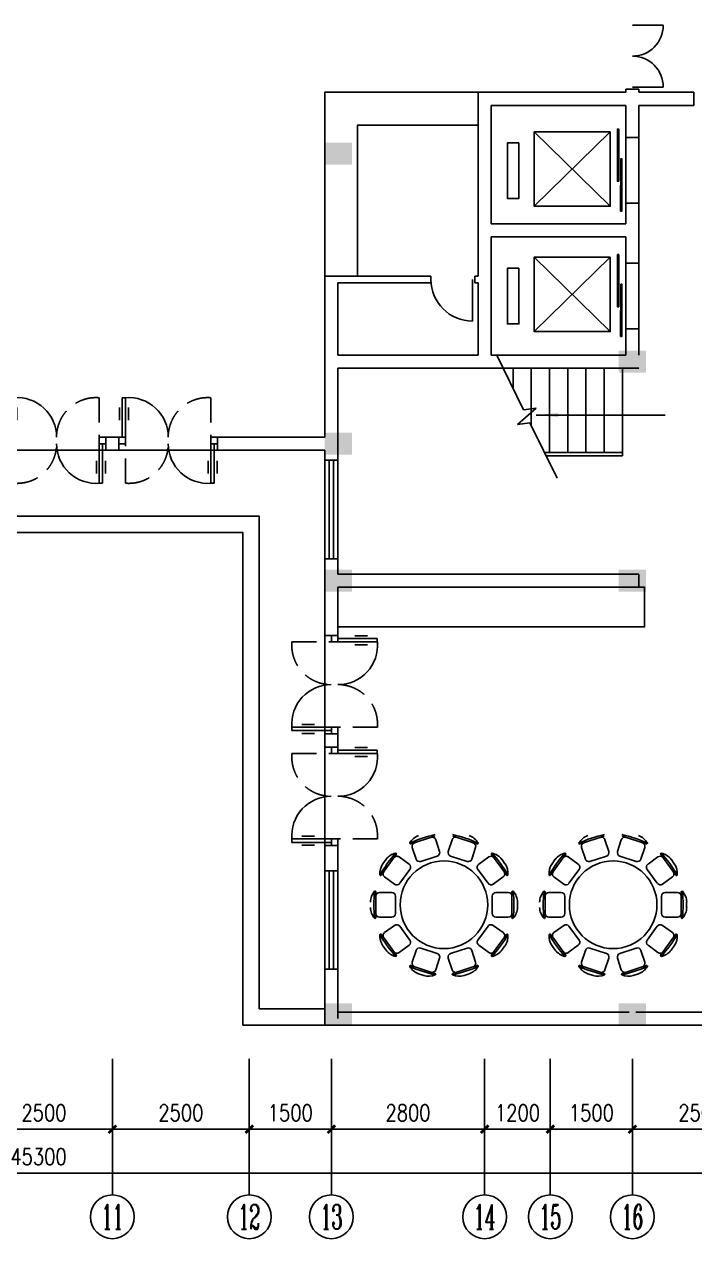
# Model space of a CAD drawing. Header units: millimetres. Extents: x 835 to 55583, y 619 to 39342.
# Drawn here: x 28062 to 40310, y 3485 to 25668 of the extents above; entities that cross this region are included whole.
import ezdxf
from ezdxf.enums import TextEntityAlignment as Align

# ---------------------------------------------------------------- set-up
doc = ezdxf.new("R2010")
doc.units = ezdxf.units.MM
doc.linetypes.add('DASHED2', pattern=[0.375, 0.25, -0.125])
doc.layers.get('Defpoints').update_dxf_attribs({"color": 8})
for name, color, linetype in [('AXIS', 3, 'Continuous'), ('AXIS_TEXT', 7, 'Continuous'), ('COLUMN', 7, 'Continuous'), ('OTHER', 7, 'Continuous'), ('PUB_DIM', 3, 'Continuous'), ('STAIR', 2, 'Continuous'), ('WALL', 255, 'Continuous'), ('WINDOW', 2, 'Continuous'), ('WINDOW_TEXT', 7, 'Continuous'), ('家具', 64, 'Continuous')]:
    doc.layers.add(name, color=color, linetype=linetype)
doc.styles.add('COMPLEX', font='COMPLEX')
doc.styles.add('DIM_FONT', font='SIMPLEX', dxfattribs={"width": 0.8})
doc.styles.add('SIMPLEX', font='SIMPLEX.SHX')
doc.styles.get("Standard").update_dxf_attribs({"font": 'txt', "bigfont": 'gbcbig.shx'})
doc.dimstyles.new('AXIS', dxfattribs={"dimtxt": 300, "dimasz": 1, "dimexe": 250, "dimexo": 300, "dimgap": 150, "dimtad": 1, "dimdec": 0, "dimzin": 0, "dimdsep": 46, "dimtxsty": 'DIM_FONT', "dimblk": '_DIMX', "dimcen": 0.09, "dimse1": 1, "dimse2": 1, "dimclrt": 7, "dimadec": 0, "dimazin": 0, "dimtfac": 1, "dimtdec": 0, "dimtix": 1, "dimtmove": 2, "dimatfit": 3, "dimldrblk": '_DIMX', "dimfxl": 1, "dimtolj": 1, "dimtzin": 0, "dimarcsym": 0})

# ---------------------------------------------------------------- blocks, each defined once
blk = doc.blocks.new('M_A19UKF')
for p, q in [((-0.467, -0.003), (-0.467, 0.397)), ((-0.467, 0.397), (-0.433, 0.397)), ((-0.433, 0.397), (-0.433, -0.003)), ((-0.495, 0.298), (-0.495, 0.169)), ((-0.405, 0.298), (-0.405, 0.169)), ((-0.5, -0.003), (-0.5, -0.069)), ((-0.433, -0.003), (-0.5, -0.003)), ((-0.5, -0.003), (-0.5, -0.003)), ((-0.5, -0.069), (-0.5, -0.069)), ((-0.5, -0.069), (-0.467, -0.069)), ((-0.433, -0.003), (-0.467, -0.003)), ((-0.433, -0.069), (-0.467, -0.069)), ((-0.433, -0.003), (-0.433, -0.069)), ((0.433, -0.003), (0.433, -0.069)), ((0.433, -0.003), (0.467, -0.003)), ((0.433, -0.003), (0.5, -0.003)), ((0.433, -0.469), (0.433, -0.069)), ((0.433, -0.069), (0.5, -0.069)), ((0.433, -0.069), (0.467, -0.069)), ((0.5, -0.003), (0.467, -0.003)), ((0.467, -0.069), (0.467, -0.469)), ((0.5, -0.069), (0.467, -0.069)), ((0.5, -0.003), (0.5, -0.069)), ((0.5, -0.003), (0.5, -0.003)), ((0.5, -0.069), (0.5, -0.069)), ((0.405, -0.37), (0.405, -0.242)), ((0.495, -0.37), (0.495, -0.242)), ((0.467, -0.469), (0.433, -0.469))]:
    blk.add_line(p, q)
at = {"linetype": 'DASHED2'}
for p, q in [((0.433, 0.397), (0.433, -0.003)), ((-0.433, -0.469), (-0.433, -0.069))]:
    blk.add_line(p, q, dxfattribs=at)
for centre, start, end in [((-0.4, -0.001), 359.8007, 94.7805), ((0.4, -0.071), 179.8007, 274.7805)]:
    blk.add_arc(centre, 0.4, start, end)
for centre, start, end in [((0.4, -0.001), 85.2195, 180.1993), ((-0.4, -0.071), 265.2195, 0.1993)]:
    blk.add_arc(centre, 0.4, start, end, dxfattribs=at)
blk = doc.blocks.new('M_B0OPK')
for p, q in [((-0.5, 0.5), (0.5, 0.5)), ((0.5, 0.167), (-0.5, 0.167)), ((0.5, -0.167), (-0.5, -0.167)), ((-0.5, -0.5), (0.5, -0.5))]:
    blk.add_line(p, q)
blk = doc.blocks.new('_ARROW')
blk.add_solid([(0, 0), (-1, 0.1), (-1, -0.1)])
blk = doc.blocks.new('M_C29SMZ')
for p, q in [((-50, 1343), (50, 1343)), ((-917, 870), (-545, 1141)), ((-830, 1057), (-749, 1116)), ((-230, 1243), (230, 1243)), ((-225, 1176), (-225, 951)), ((225, 1176), (225, 951)), ((545, 1141), (917, 870)), ((749, 1116), (830, 1057)), ((-509, 1083), (-377, 901)), ((509, 1083), (377, 901)), ((-873, 819), (-741, 637)), ((-646, 622), (-392, 807)), ((-158, 883), (158, 883)), ((392, 807), (646, 622)), ((873, 819), (741, 637)), ((-1253, 165), (-1111, 603)), ((-1048, 577), (-834, 508)), ((1048, 577), (834, 508)), ((1111, 603), (1253, 165)), ((1262, 462), (1293, 368)), ((-888, 123), (-791, 423)), ((791, 423), (888, 123)), ((-1188, 149), (-974, 80)), ((1188, 149), (974, 80)), ((-1111, -603), (-1253, -165)), ((-1188, -149), (-974, -80)), ((-791, -423), (-888, -123)), ((888, -123), (791, -423)), ((1188, -149), (974, -80)), ((1253, -165), (1111, -603)), ((1293, -368), (1262, -462)), ((-1048, -577), (-834, -508)), ((-873, -819), (-741, -637)), ((-392, -807), (-646, -622)), ((646, -622), (392, -807)), ((873, -819), (741, -637)), ((1048, -577), (834, -508)), ((-545, -1141), (-917, -870)), ((158, -883), (-158, -883)), ((917, -870), (545, -1141)), ((-749, -1116), (-830, -1057)), ((-509, -1083), (-377, -901)), ((-225, -1176), (-225, -951)), ((225, -1176), (225, -951)), ((509, -1083), (377, -901)), ((830, -1057), (749, -1116)), ((230, -1243), (-230, -1243))]:
    blk.add_line(p, q)
blk.add_circle((0, 0), 800)
for centre, radius, start, end in [((-40, 1028), 316, 91.7651, 130.7265), ((40, 1028), 316, 49.2735, 88.2349), ((843, -1161), 2713, 120.8023, 131.1977), ((-572, 855), 316, 85.2735, 124.2349), ((-564, 1044), 67.5, 36, 126), ((-547, 1159), 10, 13.33, 85.2735), ((-556, 1157), 20, 306, 13.33), ((-239, 1259), 10, 130.7265, 202.67), ((-230, 1263), 20, 202.67, 270), ((0, -1435), 2713, 84.8023, 95.1977), ((-158, 1176), 67.5, 90, 180), ((158, 1176), 67.5, 0, 90), ((230, 1263), 20, 270, 337.33), ((239, 1259), 10, 337.33, 49.2735), ((564, 1044), 67.5, 54, 144), ((556, 1157), 20, 166.67, 234), ((547, 1159), 10, 94.7265, 166.67), ((572, 855), 316, 55.7651, 94.7265), ((-843, -1161), 2713, 48.8023, 59.1977), ((-636, 808), 316, 127.7651, 166.7265), ((-818, 858), 67.5, 126, 216), ((-431, 862), 67.5, 306, 36), ((-158, 951), 67.5, 180, 270), ((158, 951), 67.5, 270, 0), ((431, 862), 67.5, 144, 234), ((636, 808), 316, 13.2735, 52.2349), ((818, 858), 67.5, 324, 54), ((-934, 878), 10, 166.7265, 238.67), ((-928, 887), 20, 238.67, 306), ((928, 887), 20, 234, 301.33), ((934, 878), 10, 301.33, 13.2735), ((1365, -443), 2713, 156.8023, 167.1977), ((-965, 355), 316, 121.2735, 160.2349), ((-1069, 513), 67.5, 72, 162), ((-1124, 617), 10, 49.33, 121.2735), ((-1130, 609), 20, 342, 49.33), ((-855, 444), 67.5, 342, 72), ((-686, 676), 67.5, 216, 306), ((686, 676), 67.5, 234, 324), ((855, 444), 67.5, 108, 198), ((1069, 513), 67.5, 18, 108), ((1130, 609), 20, 130.67, 198), ((1124, 617), 10, 58.7265, 130.67), ((965, 355), 316, 19.7651, 58.7265), ((-1365, -443), 2713, 12.8023, 23.1977), ((-1167, 213), 67.5, 162, 252), ((1167, 213), 67.5, 288, 18), ((990, 280), 316, 337.2735, 16.2349), ((-953, 144), 67.5, 252, 342), ((953, 144), 67.5, 198, 288), ((1272, 172), 20, 198, 265.33), ((1271, 162), 10, 265.33, 337.2735), ((1365, 443), 2713, 192.8023, 203.1977), ((-1167, -213), 67.5, 108, 198), ((-953, -144), 67.5, 18, 108), ((953, -144), 67.5, 72, 162), ((-1365, 443), 2713, 336.8023, 347.1977), ((1167, -213), 67.5, 342, 72), ((1272, -172), 20, 94.67, 162), ((1271, -162), 10, 22.7265, 94.67), ((990, -280), 316, 343.7651, 22.7265), ((-855, -444), 67.5, 288, 18), ((855, -444), 67.5, 162, 252), ((-965, -355), 316, 199.7651, 238.7265), ((-1069, -513), 67.5, 198, 288), ((-1124, -617), 10, 238.7265, 310.67), ((-1130, -609), 20, 310.67, 18), ((-686, -676), 67.5, 54, 144), ((686, -676), 67.5, 36, 126), ((1069, -513), 67.5, 252, 342), ((1130, -609), 20, 162, 229.33), ((1124, -617), 10, 229.33, 301.2735), ((965, -355), 316, 301.2735, 340.2349), ((-934, -878), 10, 121.33, 193.2735), ((-636, -808), 316, 193.2735, 232.2349), ((843, 1161), 2713, 228.8023, 239.1977), ((-928, -887), 20, 54, 121.33), ((-818, -858), 67.5, 144, 234), ((-431, -862), 67.5, 324, 54), ((-158, -951), 67.5, 90, 180), ((158, -951), 67.5, 0, 90), ((431, -862), 67.5, 126, 216), ((-843, 1161), 2713, 300.8023, 311.1977), ((636, -808), 316, 307.7651, 346.7265), ((818, -858), 67.5, 306, 36), ((928, -887), 20, 58.67, 126), ((934, -878), 10, 346.7265, 58.67), ((-564, -1044), 67.5, 234, 324), ((564, -1044), 67.5, 216, 306), ((-572, -855), 316, 235.7651, 274.7265), ((-547, -1159), 10, 274.7265, 346.67), ((-556, -1157), 20, 346.67, 54), ((-239, -1259), 10, 157.33, 229.2735), ((-230, -1263), 20, 90, 157.33), ((-40, -1028), 316, 229.2735, 268.2349), ((0, 1435), 2713, 264.8023, 275.1977), ((-158, -1176), 67.5, 180, 270), ((40, -1028), 316, 271.7651, 310.7265), ((158, -1176), 67.5, 270, 0), ((230, -1263), 20, 22.67, 90), ((239, -1259), 10, 310.7265, 22.67), ((556, -1157), 20, 126, 193.33), ((547, -1159), 10, 193.33, 265.2735), ((572, -855), 316, 265.2735, 304.2349)]:
    blk.add_arc(centre, radius, start, end)
at = {"width": 0.8, "flags": 9}
for tag in ['XSIZE', 'YSIZE']:
    blk.add_attdef(tag, (0, 0), '', height=0.5, dxfattribs=at)
blk = doc.blocks.new('_WBLK')
for p, q in [((-0.5, 0.5), (0.5, 0.5)), ((0.5, 0.167), (-0.5, 0.167)), ((0.5, -0.167), (-0.5, -0.167)), ((-0.5, -0.5), (0.5, -0.5))]:
    blk.add_line(p, q)
at = {"layer": 'WINDOW_TEXT', "style": 'SIMPLEX', "flags": 9}
blk.add_attdef('A', text='', height=1, dxfattribs=at).set_placement((0, 1.5), align=Align.MIDDLE)
blk = doc.blocks.new('_FZH')
blk.add_solid([(-0.5, -0.5), (0.5, -0.5), (-0.5, 0.5), (0.5, 0.5)])
blk = doc.blocks.new('_DIMX')
blk.add_line((-150, 0), (150, 0))
at = {"const_width": 50}
blk.add_lwpolyline([(-70, -70), (70, 70)], dxfattribs=at)
blk = doc.blocks.new('*D90')
at = {"layer": 'AXIS', "color": 0, "lineweight": -2}
blk.add_line((50971, 4685), (5673, 4685), dxfattribs=at)
at = {"layer": 'Defpoints', "color": 0}
for p in [(5672, 6772), (50972, 6772), (5672, 4685)]:
    blk.add_point(p, dxfattribs=at)
at = {"layer": 'AXIS', "color": 0, "lineweight": -2, "rotation": 180}
blk.add_blockref('_DIMX', (5672, 4685), dxfattribs=at)
at = {"layer": 'AXIS', "color": 0, "lineweight": -2}
blk.add_blockref('_DIMX', (50972, 4685), dxfattribs=at)
at = {"layer": 'AXIS', "color": 7, "insert": (28322, 4985), "char_height": 300, "attachment_point": 5, "style": 'DIM_FONT'}
blk.add_mtext('\\A1;45300', dxfattribs=at)
blk = doc.blocks.new('_AXISO')
blk.add_circle((0, 0), 0.5)
at = {"layer": 'AXIS_TEXT', "style": 'COMPLEX', "width": 1.041667}
blk.add_attdef('A', text='', height=0.56, dxfattribs=at).set_placement((-0.25, -0.28), (0.25, -0.28), align=Align.FIT)
blk = doc.blocks.new('*D137')
at = {"layer": 'AXIS', "color": 0, "lineweight": -2}
blk.add_line((41671, 5485), (39173, 5485), dxfattribs=at)
at = {"layer": 'Defpoints', "color": 0}
for p in [(39172, 6772), (41672, 6772), (39172, 5485)]:
    blk.add_point(p, dxfattribs=at)
at = {"layer": 'AXIS', "color": 0, "lineweight": -2, "rotation": 180}
blk.add_blockref('_DIMX', (39172, 5485), dxfattribs=at)
at = {"layer": 'AXIS', "color": 0, "lineweight": -2}
blk.add_blockref('_DIMX', (41672, 5485), dxfattribs=at)
at = {"layer": 'AXIS', "color": 7, "insert": (40422, 5785), "char_height": 300, "attachment_point": 5, "style": 'DIM_FONT'}
blk.add_mtext('\\A1;2500', dxfattribs=at)
blk = doc.blocks.new('*D138')
at = {"layer": 'AXIS', "color": 0, "lineweight": -2}
blk.add_line((39171, 5485), (37673, 5485), dxfattribs=at)
at = {"layer": 'Defpoints', "color": 0}
for p in [(37672, 6772), (39172, 6772), (37672, 5485)]:
    blk.add_point(p, dxfattribs=at)
at = {"layer": 'AXIS', "color": 0, "lineweight": -2, "rotation": 180}
blk.add_blockref('_DIMX', (37672, 5485), dxfattribs=at)
at = {"layer": 'AXIS', "color": 0, "lineweight": -2}
blk.add_blockref('_DIMX', (39172, 5485), dxfattribs=at)
at = {"layer": 'AXIS', "color": 7, "insert": (38422, 5785), "char_height": 300, "attachment_point": 5, "style": 'DIM_FONT'}
blk.add_mtext('\\A1;1500', dxfattribs=at)
blk = doc.blocks.new('*D139')
at = {"layer": 'AXIS', "color": 0, "lineweight": -2}
blk.add_line((37671, 5485), (36473, 5485), dxfattribs=at)
at = {"layer": 'Defpoints', "color": 0}
for p in [(36472, 6772), (37672, 6772), (36472, 5485)]:
    blk.add_point(p, dxfattribs=at)
at = {"layer": 'AXIS', "color": 0, "lineweight": -2, "rotation": 180}
blk.add_blockref('_DIMX', (36472, 5485), dxfattribs=at)
at = {"layer": 'AXIS', "color": 0, "lineweight": -2}
blk.add_blockref('_DIMX', (37672, 5485), dxfattribs=at)
at = {"layer": 'AXIS', "color": 7, "insert": (37072, 5785), "char_height": 300, "attachment_point": 5, "style": 'DIM_FONT'}
blk.add_mtext('\\A1;1200', dxfattribs=at)
blk = doc.blocks.new('*D140')
at = {"layer": 'AXIS', "color": 0, "lineweight": -2}
blk.add_line((36471, 5485), (33673, 5485), dxfattribs=at)
at = {"layer": 'Defpoints', "color": 0}
for p in [(33672, 6772), (36472, 6772), (33672, 5485)]:
    blk.add_point(p, dxfattribs=at)
at = {"layer": 'AXIS', "color": 0, "lineweight": -2, "rotation": 180}
blk.add_blockref('_DIMX', (33672, 5485), dxfattribs=at)
at = {"layer": 'AXIS', "color": 0, "lineweight": -2}
blk.add_blockref('_DIMX', (36472, 5485), dxfattribs=at)
at = {"layer": 'AXIS', "color": 7, "insert": (35072, 5785), "char_height": 300, "attachment_point": 5, "style": 'DIM_FONT'}
blk.add_mtext('\\A1;2800', dxfattribs=at)
blk = doc.blocks.new('*D141')
at = {"layer": 'AXIS', "color": 0, "lineweight": -2}
blk.add_line((33671, 5485), (32173, 5485), dxfattribs=at)
at = {"layer": 'Defpoints', "color": 0}
for p in [(32172, 6772), (33672, 6772), (32172, 5485)]:
    blk.add_point(p, dxfattribs=at)
at = {"layer": 'AXIS', "color": 0, "lineweight": -2, "rotation": 180}
blk.add_blockref('_DIMX', (32172, 5485), dxfattribs=at)
at = {"layer": 'AXIS', "color": 0, "lineweight": -2}
blk.add_blockref('_DIMX', (33672, 5485), dxfattribs=at)
at = {"layer": 'AXIS', "color": 7, "insert": (32922, 5785), "char_height": 300, "attachment_point": 5, "style": 'DIM_FONT'}
blk.add_mtext('\\A1;1500', dxfattribs=at)
blk = doc.blocks.new('*D142')
at = {"layer": 'AXIS', "color": 0, "lineweight": -2}
blk.add_line((32171, 5485), (29673, 5485), dxfattribs=at)
at = {"layer": 'Defpoints', "color": 0}
for p in [(29672, 6772), (32172, 6772), (29672, 5485)]:
    blk.add_point(p, dxfattribs=at)
at = {"layer": 'AXIS', "color": 0, "lineweight": -2, "rotation": 180}
blk.add_blockref('_DIMX', (29672, 5485), dxfattribs=at)
at = {"layer": 'AXIS', "color": 0, "lineweight": -2}
blk.add_blockref('_DIMX', (32172, 5485), dxfattribs=at)
at = {"layer": 'AXIS', "color": 7, "insert": (30922, 5785), "char_height": 300, "attachment_point": 5, "style": 'DIM_FONT'}
blk.add_mtext('\\A1;2500', dxfattribs=at)
blk = doc.blocks.new('*D143')
at = {"layer": 'AXIS', "color": 0, "lineweight": -2}
blk.add_line((29671, 5485), (27173, 5485), dxfattribs=at)
at = {"layer": 'Defpoints', "color": 0}
for p in [(27172, 6772), (29672, 6772), (27172, 5485)]:
    blk.add_point(p, dxfattribs=at)
at = {"layer": 'AXIS', "color": 0, "lineweight": -2, "rotation": 180}
blk.add_blockref('_DIMX', (27172, 5485), dxfattribs=at)
at = {"layer": 'AXIS', "color": 0, "lineweight": -2}
blk.add_blockref('_DIMX', (29672, 5485), dxfattribs=at)
at = {"layer": 'AXIS', "color": 7, "insert": (28422, 5785), "char_height": 300, "attachment_point": 5, "style": 'DIM_FONT'}
blk.add_mtext('\\A1;2500', dxfattribs=at)
blk = doc.blocks.new('M_A14NPV')
for points in [[(0.632, 0.226), (0.629, 0.208), (-0.164, 0.208), (-0.164, 0.229)], [(0.18, 0.178), (0.177, 0.16), (-0.617, 0.16), (-0.617, 0.181)]]:
    blk.add_lwpolyline(points, close=True)
blk = doc.blocks.new('_DBLK1')
for p, q in [((-0.47, 0), (-0.47, -0.47)), ((0.47, 0), (0.47, -0.47))]:
    blk.add_line(p, q)
for centre, start, end in [((-0.47, 0), 270, 0), ((0.47, 0), 180, 270)]:
    blk.add_arc(centre, 0.47, start, end)
at = {"layer": 'WINDOW_TEXT', "style": 'SIMPLEX', "flags": 9}
blk.add_attdef('A', text='', height=1, dxfattribs=at).set_placement((0, 1.5), align=Align.MIDDLE)
blk = doc.blocks.new('_DBLK')
blk.add_line((-0.45, 0), (-0.45, -0.95))
blk.add_arc((-0.45, 0), 0.95, 270, 0)
at = {"layer": 'WINDOW_TEXT', "style": 'SIMPLEX', "flags": 9}
blk.add_attdef('A', text='', height=1, dxfattribs=at).set_placement((0, 1.5), align=Align.MIDDLE)

msp = doc.modelspace()

# ---------------------------------------------------------------- linework, layer by layer
at = {"layer": 'AXIS'}
for p, q in [((29671.7, 4285.1), (29671.7, 6771.9)), ((32171.7, 4285.1), (32171.7, 6771.9)), ((33671.7, 4285.1), (33671.7, 6771.9)), ((36471.7, 4285.1), (36471.7, 6771.9)), ((37671.7, 4285.1), (37671.7, 6771.9)), ((39171.7, 4285.1), (39171.7, 6771.9))]:
    msp.add_line(p, q, dxfattribs=at)
at = {"layer": 'OTHER'}
for p, q in [((37183.3, 18622.7), (36686, 19637.4)), ((37069.3, 18355.2), (37411.6, 18656.6)), ((37411.6, 18656.6), (37183.3, 18622.7)), ((37297.7, 18389.2), (37069.3, 18355.2)), ((37795, 17374.5), (37297.7, 18389.2))]:
    msp.add_line(p, q, dxfattribs=at)
at = {"layer": 'PUB_DIM'}
msp.add_lwpolyline([(37413.5, 18530.5), (39770.2, 18530.5)], dxfattribs=at)
at = {"layer": 'STAIR'}
for p, q in [((38767.5, 22345.3), (37379.2, 23706.3)), ((38767.5, 23706.3), (37379.2, 22345.3)), ((39051.7, 23597.5), (39051.7, 22397.5)), ((39291.7, 23597.5), (39291.7, 22397.5)), ((38767.5, 21414.8), (37379.2, 20053.8)), ((38767.5, 20053.8), (37379.2, 21414.8)), ((39051.7, 21305.9), (39051.7, 20105.9)), ((39291.7, 21305.9), (39291.7, 20105.9)), ((36990.7, 19385.9), (36990.7, 19015.5)), ((37323.7, 19385.9), (37323.7, 18336)), ((37656.7, 19385.9), (37656.7, 17845.9)), ((37989.7, 19385.9), (37989.7, 17845.9)), ((38322.7, 19385.9), (38322.7, 17845.9)), ((38655.7, 19385.9), (38655.7, 17845.9)), ((38988.7, 19385.9), (38988.7, 17785.9)), ((38988.7, 17845.9), (37563.9, 17845.9)), ((38988.7, 17785.9), (37593.3, 17785.9)), ((35991.7, 15625.9), (38988.7, 15625.9))]:
    msp.add_line(p, q, dxfattribs=at)
for points in [[(36351.7, 24425.9), (33551.7, 24425.9), (33551.7, 19625.9)], [(36351.7, 23825.9), (34151.7, 23825.9), (34151.7, 21065.9)]]:
    msp.add_lwpolyline(points, dxfattribs=at)
for points in [[(38767.5, 23706.3), (38767.5, 22345.3), (37379.2, 22345.3), (37379.2, 23706.3)], [(37096.9, 23502), (37096.9, 22487), (36889.5, 22487), (36889.5, 23502)], [(38767.5, 21414.8), (38767.5, 20053.8), (37379.2, 20053.8), (37379.2, 21414.8)], [(37096.9, 21210.5), (37096.9, 20195.5), (36889.5, 20195.5), (36889.5, 21210.5)]]:
    msp.add_lwpolyline(points, close=True, dxfattribs=at)
at = {"layer": 'WALL'}
for p, q in [((36351.7, 24305.9), (36351.7, 24425.9)), ((36591.7, 24425.9), (36351.7, 24425.9)), ((39051.7, 24425.9), (36591.7, 24425.9)), ((39051.7, 24425.9), (39051.7, 24485.9)), ((39051.7, 24485.9), (39291.7, 24485.9)), ((39291.7, 24425.9), (39291.7, 24485.9)), ((39291.7, 24425.9), (40291.7, 24425.9)), ((40291.7, 24185.9), (40291.7, 24425.9)), ((36351.7, 21065.9), (36351.7, 24305.9)), ((39051.7, 24185.9), (36591.7, 24185.9)), ((36591.7, 22025.9), (36591.7, 24185.9)), ((39051.7, 23597.5), (39051.7, 24185.9)), ((39051.7, 23597.5), (39051.7, 24185.9)), ((39291.7, 24185.9), (40291.7, 24185.9)), ((39291.7, 23597.5), (39291.7, 24185.9)), ((39291.7, 23597.5), (39291.7, 24185.9)), ((39051.7, 23597.5), (39291.7, 23597.5)), ((39051.7, 22025.9), (39051.7, 22397.5)), ((39051.7, 22397.5), (39291.7, 22397.5)), ((39291.7, 22025.9), (39291.7, 22397.5)), ((39051.7, 22025.9), (36591.7, 22025.9)), ((39291.7, 21305.9), (39291.7, 22025.9)), ((36591.7, 19625.9), (36591.7, 21785.9)), ((39051.7, 21785.9), (36591.7, 21785.9)), ((39051.7, 21305.9), (39051.7, 21785.9)), ((39051.7, 21305.9), (39291.7, 21305.9)), ((33551.7, 21065.9), (33551.7, 18125.9)), ((35491.7, 21065.9), (33551.7, 21065.9)), ((33791.7, 20945.9), (33791.7, 19625.9)), ((35491.7, 20945.9), (33791.7, 20945.9)), ((35491.7, 20945.9), (35491.7, 21065.9)), ((36291.7, 20945.9), (36291.7, 21065.9)), ((36351.7, 21065.9), (36291.7, 21065.9)), ((36351.7, 20945.9), (36291.7, 20945.9)), ((36351.7, 19625.9), (36351.7, 20945.9)), ((39051.7, 20105.9), (39291.7, 20105.9)), ((39051.7, 19625.9), (39051.7, 20105.9)), ((39291.7, 19625.9), (39291.7, 20105.9)), ((36351.7, 19625.9), (33791.7, 19625.9)), ((39051.7, 19625.9), (36591.7, 19625.9)), ((39291.7, 19385.9), (33791.7, 19385.9)), ((33791.7, 17705.9), (33791.7, 19385.9)), ((33791.7, 19385.9), (33791.7, 18605.9)), ((39291.7, 19385.9), (39231.7, 19385.9)), ((29551.7, 18125.9), (29551.7, 18120.9)), ((29791.7, 18125.9), (29551.7, 18125.9)), ((29551.7, 18120.9), (29551.7, 17885.9)), ((29791.7, 18125.9), (29791.7, 17885.9)), ((29791.7, 18125.9), (29791.7, 18125.9)), ((31591.7, 18125.9), (31591.7, 17885.9)), ((33551.7, 18125.9), (31591.7, 18125.9)), ((29791.7, 17885.9), (29551.7, 17885.9)), ((33551.7, 17885.9), (31591.7, 17885.9)), ((33551.7, 17885.9), (33551.7, 17705.9)), ((33551.7, 17885.9), (33551.7, 17705.9)), ((33551.7, 17885.9), (33551.7, 17705.9)), ((33551.7, 17885.9), (33551.7, 17705.9)), ((33791.7, 17705.9), (33551.7, 17705.9)), ((33791.7, 17705.9), (33551.7, 17705.9)), ((33791.7, 17705.9), (33551.7, 17705.9)), ((33791.7, 17705.9), (33551.7, 17705.9)), ((33551.7, 15905.9), (33551.7, 14505.9)), ((33791.7, 15905.9), (33551.7, 15905.9)), ((33791.7, 15905.9), (33791.7, 15625.9)), ((33791.7, 15905.9), (33791.7, 15625.9)), ((33791.7, 15625.9), (33791.7, 15905.9)), ((39051.7, 15625.9), (33791.7, 15625.9)), ((39051.7, 15625.9), (39051.7, 15625.9)), ((39051.7, 15625.9), (39291.7, 15625.9)), ((39291.7, 15385.9), (39291.7, 15625.9)), ((33791.7, 15385.9), (33791.7, 14505.9)), ((39171.7, 15385.9), (33791.7, 15385.9)), ((33791.7, 14505.9), (33791.7, 15385.9)), ((33791.7, 14505.9), (33791.7, 15385.9)), ((33791.7, 15385.9), (33791.7, 14505.9)), ((39291.7, 15385.9), (39171.7, 15385.9)), ((33791.7, 14505.9), (33551.7, 14505.9)), ((33791.7, 14505.9), (33551.7, 14505.9)), ((33791.7, 14505.9), (33551.7, 14505.9)), ((33791.7, 12705.9), (33551.7, 12705.9)), ((33551.7, 12465.9), (33551.7, 12705.9)), ((33786.7, 12705.9), (33551.7, 12705.9)), ((33791.7, 12705.9), (33786.7, 12705.9)), ((33791.7, 12465.9), (33791.7, 12705.9)), ((33791.7, 12465.9), (33551.7, 12465.9)), ((33791.7, 12465.9), (33791.7, 12465.9)), ((33551.7, 10665.9), (33551.7, 10205.9)), ((33791.7, 10665.9), (33551.7, 10665.9)), ((33791.7, 10665.9), (33791.7, 10205.9)), ((33791.7, 10205.9), (33791.7, 10665.9)), ((33791.7, 10205.9), (33551.7, 10205.9)), ((33791.7, 8405.9), (33551.7, 8405.9)), ((33551.7, 7385.9), (33551.7, 8405.9)), ((33791.7, 8405.9), (33791.7, 7505.9)), ((33791.7, 8405.9), (33791.7, 7625.9)), ((33791.7, 7625.9), (33791.7, 8405.9)), ((39111.7, 7625.9), (33791.7, 7625.9)), ((41791.7, 7625.9), (39231.7, 7625.9)), ((41791.7, 7385.9), (33551.7, 7385.9))]:
    msp.add_line(p, q, dxfattribs=at)
at = {"layer": '家具'}
for p, q in [((33551.7, 7685.9), (32351.7, 7685.9)), ((33551.7, 7385.9), (32051.7, 7385.9))]:
    msp.add_line(p, q, dxfattribs=at)
for points in [[(51091.7, 35625.9), (51091.7, 7385.9), (33551.7, 7385.9), (33551.7, 17885.9), (5551.7, 17885.9), (5551.7, 35625.9)], [(33791.7, 15385.9), (33791.7, 14661.7), (39394.7, 14661.7), (39394.7, 15385.9)]]:
    msp.add_lwpolyline(points, close=True, dxfattribs=at)
for points in [[(32351.7, 7685.9), (32351.7, 16685.9), (14001.7, 16685.9)], [(32051.7, 7385.9), (32051.7, 16385.9), (13701.7, 16385.9)]]:
    msp.add_lwpolyline(points, dxfattribs=at)

# ---------------------------------------------------------------- block references
at = {"layer": 'AXIS'}
ref = msp.add_blockref('_AXISO', (29671.7, 3885.1), dxfattribs=dict(at, xscale=800, yscale=800, zscale=800))
ref.add_attrib('A', '11', dxfattribs={"layer": 'AXIS_TEXT', "height": 448, "style": 'COMPLEX', "width": 0.78125}).set_placement((29471.7, 3661.1), (29871.7, 3661.1), align=Align.FIT)
ref = msp.add_blockref('_AXISO', (32171.7, 3885.1), dxfattribs=dict(at, xscale=800, yscale=800, zscale=800))
ref.add_attrib('A', '12', dxfattribs={"layer": 'AXIS_TEXT', "height": 448, "style": 'COMPLEX', "width": 0.646552}).set_placement((31971.7, 3661.1), (32371.7, 3661.1), align=Align.FIT)
ref = msp.add_blockref('_AXISO', (33671.7, 3885.1), dxfattribs=dict(at, xscale=800, yscale=800, zscale=800))
ref.add_attrib('A', '13', dxfattribs={"layer": 'AXIS_TEXT', "height": 448, "style": 'COMPLEX', "width": 0.646552}).set_placement((33471.7, 3661.1), (33871.7, 3661.1), align=Align.FIT)
ref = msp.add_blockref('_AXISO', (36471.7, 3885.1), dxfattribs=dict(at, xscale=800, yscale=800, zscale=800))
ref.add_attrib('A', '14', dxfattribs={"layer": 'AXIS_TEXT', "height": 448, "style": 'COMPLEX', "width": 0.604839}).set_placement((36271.7, 3661.1), (36671.7, 3661.1), align=Align.FIT)
ref = msp.add_blockref('_AXISO', (37671.7, 3885.1), dxfattribs=dict(at, xscale=800, yscale=800, zscale=800))
ref.add_attrib('A', '15', dxfattribs={"layer": 'AXIS_TEXT', "height": 448, "style": 'COMPLEX', "width": 0.646552}).set_placement((37471.7, 3661.1), (37871.7, 3661.1), align=Align.FIT)
ref = msp.add_blockref('_AXISO', (39171.7, 3885.1), dxfattribs=dict(at, xscale=800, yscale=800, zscale=800))
ref.add_attrib('A', '16', dxfattribs={"layer": 'AXIS_TEXT', "height": 448, "style": 'COMPLEX', "width": 0.646552}).set_placement((38971.7, 3661.1), (39371.7, 3661.1), align=Align.FIT)
at = {"layer": 'COLUMN', "xscale": 400, "yscale": 500, "zscale": 400, "rotation": 270}
for p in [(33801.7, 23305.9), (39171.7, 19505.9), (33801.7, 18005.9), (33801.7, 18005.9), (33801.7, 15505.9), (39171.7, 15505.9), (33801.7, 7585.9), (39171.7, 7585.9)]:
    msp.add_blockref('_FZH', p, dxfattribs=at)
at = {"layer": 'PUB_DIM', "xscale": 400, "yscale": 400, "zscale": 400, "rotation": 180}
msp.add_blockref('_ARROW', (37413.5, 18530.5), dxfattribs=at)
at = {"layer": 'WINDOW'}
for name, p, xscale, yscale, zscale, rotation in [('_DBLK1', (39171.7, 25085.9), 1200, 1200, 1200, 90), ('M_A14NPV', (39171.7, 22997.5), 1200, 1200, 1200, 90), ('M_A14NPV', (39171.7, 20705.9), 1200, 1200, 1200, 90), ('M_A19UKF', (28651.7, 18000.9), 1800, 1800, 1800, 180), ('M_A19UKF', (30691.7, 18000.9), 1800, 1800, 1800, 180), ('_WBLK', (33671.7, 16805.9), 1800, 240.0000000074506, 1800, 90), ('M_A19UKF', (33666.7, 13605.9), 1800, 1800, 1800, 90), ('M_A19UKF', (33666.7, 11565.9), 1800, 1800, 1800, 90), ('M_B0OPK', (33671.7, 9305.9), 1800, 240, 1800, 90)]:
    msp.add_blockref(name, p, dxfattribs=dict(at, xscale=xscale, yscale=yscale, zscale=zscale, rotation=rotation))
at = {"layer": 'WINDOW', "xscale": -800, "yscale": 800, "zscale": 800}
msp.add_blockref('_DBLK', (35891.7, 21005.9), dxfattribs=at)
at = {"layer": '家具', "rotation": 270}
for p in [(35727.8, 9585), (38819.7, 9585)]:
    msp.add_blockref('M_C29SMZ', p, dxfattribs=at)

# ---------------------------------------------------------------- dimensions: what is measured, and where the dimension line sits
at = {"layer": 'AXIS'}
dim = msp.add_aligned_dim(p1=(50971.7, 6771.9), p2=(5671.7, 6771.9), distance=2086.8, dimstyle='AXIS', dxfattribs=at)
dim.commit()
dim.dimension.update_dxf_attribs({"geometry": '*D90', "text_midpoint": (28321.7, 4985.1)})
for base, p1, p2, picture, middle in [((27171.7, 5485.1), (29671.7, 6771.9), (27171.7, 6771.9), '*D143', (28421.7, 5785.1)), ((29671.7, 5485.1), (32171.7, 6771.9), (29671.7, 6771.9), '*D142', (30921.7, 5785.1)), ((32171.7, 5485.1), (33671.7, 6771.9), (32171.7, 6771.9), '*D141', (32921.7, 5785.1)), ((33671.7, 5485.1), (36471.7, 6771.9), (33671.7, 6771.9), '*D140', (35071.7, 5785.1)), ((36471.7, 5485.1), (37671.7, 6771.9), (36471.7, 6771.9), '*D139', (37071.7, 5785.1)), ((37671.7, 5485.1), (39171.7, 6771.9), (37671.7, 6771.9), '*D138', (38421.7, 5785.1)), ((39171.7, 5485.1), (41671.7, 6771.9), (39171.7, 6771.9), '*D137', (40421.7, 5785.1))]:
    dim = msp.add_linear_dim(base=base, p1=p1, p2=p2, dimstyle='AXIS', dxfattribs=at)
    dim.commit()
    dim.dimension.update_dxf_attribs({"geometry": picture, "text_midpoint": middle})

doc.saveas('drawing.dxf')
